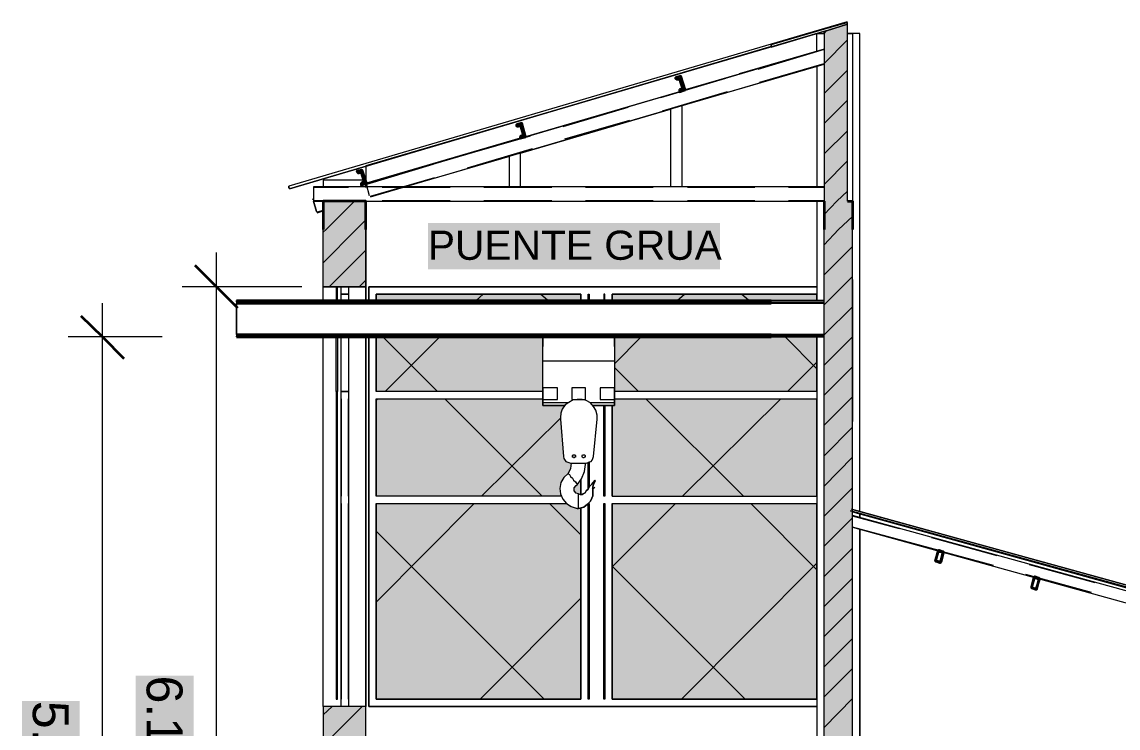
# Model space of a CAD drawing. Extents: x -187 to 52, y -9 to 65.
# Drawn here: x -140.34 to -132.64, y 53.73 to 58.69 of the extents above; entities that cross this region are included whole.
import ezdxf

# ---------------------------------------------------------------- set-up
doc = ezdxf.new("R2010")
doc.units = 0
doc.header["$MEASUREMENT"] = 0
doc.layers.add('PDF4_Geometría', color=7, linetype='Continuous')
doc.layers.add('PDF4_Texto', color=7, linetype='Continuous')
doc.layers.add('PDF4_Rellenos sólidos', color=7, linetype='Continuous', true_color=0xffffff)
doc.styles.add('PDF Arial', font='arial.ttf')

msp = doc.modelspace()

# ---------------------------------------------------------------- hatches: boundary and pattern name
at = {"layer": 'PDF4_Rellenos sólidos', "transparency": 33554559}
h = msp.add_hatch(color=256, dxfattribs=at)
h.paths.add_polyline_path([(-134.5037, 50.3881), (-134.7025, 50.3881), (-134.7025, 50.2866), (-134.5037, 50.2866)])
h.paths.add_polyline_path([(-134.6855, 58.6306), (-134.7025, 58.6264), (-134.7025, 57.4295), (-134.5375, 57.4295), (-134.5375, 58.6729), (-134.5502, 58.6729), (-134.5756, 58.6644), (-134.5925, 58.6602), (-134.6306, 58.6475), (-134.6475, 58.6433)])
h.paths.add_polyline_path([(-134.7025, 50.6884), (-134.5037, 50.6884), (-134.5037, 57.2308), (-134.7025, 57.2308)])
for points in [[(-135.6921, 58.2119), (-135.6794, 58.2119), (-135.6794, 58.2288), (-135.6836, 58.2288), (-135.6836, 58.2415), (-135.6878, 58.2415), (-135.6878, 58.2542), (-135.6921, 58.2542), (-135.6921, 58.2711), (-135.6963, 58.2711), (-135.6963, 58.2838), (-135.7005, 58.2838), (-135.7005, 58.2965), (-135.7047, 58.2965), (-135.7047, 58.3092), (-135.7217, 58.3092), (-135.747, 58.3007), (-135.7428, 58.2965), (-135.7301, 58.2923), (-135.7132, 58.288), (-135.7132, 58.2754), (-135.709, 58.2754), (-135.709, 58.2627), (-135.7047, 58.2627), (-135.7047, 58.25), (-135.7005, 58.25), (-135.7005, 58.2373), (-135.6963, 58.2373), (-135.6963, 58.2204), (-135.709, 58.2204), (-135.7132, 58.2119), (-135.7174, 58.2077), (-135.7047, 58.2035), (-135.7047, 58.2077)], [(-136.817, 57.882), (-136.8001, 57.882), (-136.8001, 57.899), (-136.8043, 57.899), (-136.8043, 57.9159), (-136.8085, 57.9159), (-136.8085, 57.9328), (-136.8128, 57.9328), (-136.8128, 57.9497), (-136.817, 57.9497), (-136.817, 57.9666), (-136.8212, 57.9666), (-136.8212, 57.9793), (-136.8381, 57.9793), (-136.8635, 57.9709), (-136.8635, 57.9624), (-136.8297, 57.9624), (-136.8297, 57.9455), (-136.8255, 57.9455), (-136.8255, 57.9286), (-136.8212, 57.9286), (-136.8212, 57.9117), (-136.817, 57.9117), (-136.8212, 57.8947), (-136.8297, 57.8905), (-136.8339, 57.882), (-136.817, 57.8778)], [(-137.9292, 57.5564), (-137.9166, 57.5564), (-137.9166, 57.5733), (-137.9208, 57.5733), (-137.9208, 57.586), (-137.925, 57.586), (-137.925, 57.5987), (-137.9292, 57.5987), (-137.9292, 57.6114), (-137.9335, 57.6114), (-137.9335, 57.6241), (-137.9377, 57.6241), (-137.9377, 57.6368), (-137.9419, 57.6368), (-137.9419, 57.6495), (-137.9631, 57.6495), (-137.9842, 57.6452), (-137.98, 57.641), (-137.98, 57.6325), (-137.9504, 57.6325), (-137.9504, 57.6198), (-137.9462, 57.6198), (-137.9462, 57.6072), (-137.9419, 57.6072), (-137.9419, 57.5945), (-137.9377, 57.5945), (-137.9377, 57.5818), (-137.9335, 57.5818), (-137.9335, 57.5649), (-137.9462, 57.5649), (-137.9504, 57.5564), (-137.9546, 57.5522), (-137.9419, 57.548), (-137.9419, 57.5522)], [(-138.2211, 57.4295), (-138.2211, 57.2308), (-137.9208, 57.2308), (-137.9208, 57.4295)], [(-134.7025, 57.4295), (-134.7025, 57.2308), (-134.5037, 57.2308), (-134.5037, 57.4295)], [(-137.4852, 57.2773), (-137.4852, 56.9517), (-135.4341, 56.9517), (-135.4341, 57.2773)], [(-138.128, 56.0931), (-138.128, 53.9321), (-138.1196, 53.9321), (-138.1196, 56.0931)], [(-139.5363, 54.097), (-139.5363, 53.4161), (-139.1303, 53.4161), (-139.1303, 54.097)], [(-140.3356, 53.9194), (-140.3356, 53.2385), (-139.9296, 53.2385), (-139.9296, 53.9194)]]:
    msp.add_hatch(color=256, dxfattribs=at).paths.add_polyline_path(points)
h = msp.add_hatch(color=256, dxfattribs=at)
h.paths.add_polyline_path([(-138.2211, 56.829), (-137.9208, 56.829), (-137.9208, 57.2308), (-138.2211, 57.2308)])
h.paths.add_polyline_path([(-137.9208, 53.8813), (-138.2211, 53.8813), (-138.2211, 53.6318), (-137.9208, 53.6318)])
h = msp.add_hatch(color=256, dxfattribs=at)
h.paths.add_polyline_path([(-138.128, 56.7317), (-138.1196, 56.7317), (-138.1196, 56.829), (-138.128, 56.829)])
h.paths.add_polyline_path([(-138.1196, 56.478), (-138.128, 56.478), (-138.128, 56.0931), (-138.1196, 56.0931)])
h = msp.add_hatch(color=256, dxfattribs=at)
h.paths.add_polyline_path([(-138.83, 56.7148), (-135.0746, 56.7148), (-135.0746, 56.7317), (-138.83, 56.7317)])
h.paths.add_polyline_path([(-135.0746, 56.4949), (-138.83, 56.4949), (-138.83, 56.478), (-135.0746, 56.478)])
h = msp.add_hatch(color=256, dxfattribs=at)
h.paths.add_polyline_path([(-136.4702, 55.6491), (-136.4702, 55.6322), (-136.4491, 55.6322), (-136.4491, 55.6491)])
h.paths.add_polyline_path([(-136.6774, 56.0424), (-137.8489, 56.0424), (-137.8489, 55.3573), (-136.5506, 55.3573), (-136.5506, 55.3784), (-136.5548, 55.3784), (-136.5548, 55.3954), (-136.559, 55.3954), (-136.559, 55.4334), (-136.5548, 55.4419), (-136.5463, 55.4672), (-136.5379, 55.4757), (-136.5336, 55.4842), (-136.5294, 55.4884), (-136.5252, 55.4968), (-136.4956, 55.5265), (-136.4914, 55.5349), (-136.4871, 55.5476), (-136.4829, 55.5561), (-136.4787, 55.5941), (-136.4956, 55.5983), (-136.5083, 55.6026), (-136.521, 55.6153), (-136.5252, 55.6153), (-136.5252, 55.6237), (-136.5294, 55.6237), (-136.5294, 55.6491), (-136.5336, 55.6491), (-136.5336, 55.7041), (-136.5379, 55.7041), (-136.5379, 55.7591), (-136.5421, 55.7591), (-136.5421, 55.8098), (-136.5463, 55.8098), (-136.5463, 55.8648), (-136.5506, 55.8648), (-136.5506, 55.9155), (-136.5548, 55.9198), (-136.5506, 55.9494), (-136.5421, 55.9747), (-136.521, 55.9959), (-136.6774, 55.9959)])
h.paths.add_polyline_path([(-137.8489, 56.7317), (-136.411, 56.7317), (-136.411, 56.7783), (-137.8489, 56.7783)])
h.paths.add_polyline_path([(-136.4237, 55.37), (-136.411, 55.3657), (-136.411, 55.4672), (-136.4152, 55.4672), (-136.4237, 55.4588), (-136.4279, 55.4503), (-136.4448, 55.4334), (-136.4533, 55.4292), (-136.4575, 55.4207), (-136.4618, 55.408), (-136.4533, 55.3996), (-136.4533, 55.3911), (-136.4491, 55.3911), (-136.4448, 55.3869), (-136.4448, 55.3784), (-136.4322, 55.3784), (-136.4195, 55.3742)])
h.paths.add_polyline_path([(-136.411, 55.2769), (-136.4491, 55.2812), (-136.4702, 55.2854), (-136.4744, 55.2896), (-136.4998, 55.3023), (-136.504, 55.3065), (-137.8489, 55.3065), (-137.8489, 53.9321), (-136.411, 53.9321)])
h.paths.add_polyline_path([(-136.6774, 56.478), (-137.8489, 56.478), (-137.8489, 56.0931), (-136.6774, 56.0931)])
h = msp.add_hatch(color=256, dxfattribs=at)
h.paths.add_polyline_path([(-134.7532, 55.3065), (-136.1911, 55.3065), (-136.1911, 53.9321), (-134.7532, 53.9321)])
h.paths.add_polyline_path([(-136.1911, 56.7317), (-134.7532, 56.7317), (-134.7532, 56.7783), (-136.1911, 56.7783)])
h.paths.add_polyline_path([(-136.1911, 55.3573), (-134.7532, 55.3573), (-134.7532, 56.0424), (-136.1742, 56.0424), (-136.1742, 55.9959), (-136.1911, 55.9959)])
h.paths.add_polyline_path([(-134.7532, 56.478), (-136.1742, 56.478), (-136.1742, 56.0931), (-134.7532, 56.0931)])
h = msp.add_hatch(color=256, dxfattribs=at)
h.paths.add_polyline_path([(-133.9032, 54.9598), (-133.8989, 54.9724), (-133.9032, 54.9724)])
h.paths.add_polyline_path([(-133.9074, 54.9598), (-133.9074, 54.9471), (-133.9032, 54.9598)])
h.paths.add_polyline_path([(-133.882, 54.8963), (-133.882, 54.9005), (-133.8862, 54.9005)])
h.paths.add_polyline_path([(-133.882, 54.9005), (-133.8778, 54.9132), (-133.8651, 54.964), (-133.8693, 54.964), (-133.8736, 54.9513), (-133.882, 54.9175)])
h.paths.add_polyline_path([(-133.9158, 54.9259), (-133.9116, 54.9217), (-133.9116, 54.9259)])
h.paths.add_polyline_path([(-133.8905, 54.8963), (-133.8905, 54.9005), (-133.9032, 54.9005)])
h.paths.add_polyline_path([(-133.9116, 54.9428), (-133.9116, 54.9344), (-133.9074, 54.9428)])
h.paths.add_polyline_path([(-133.882, 54.9724), (-133.8693, 54.9682), (-133.8693, 54.9724)])
h.paths.add_polyline_path([(-133.882, 54.9724), (-133.882, 54.9767), (-133.8989, 54.9767)])
h = msp.add_hatch(color=256, dxfattribs=at)
h.paths.add_polyline_path([(-133.2011, 54.7525), (-133.2011, 54.7441), (-133.1969, 54.7525)])
h.paths.add_polyline_path([(-133.1927, 54.7652), (-133.1969, 54.7652), (-133.1927, 54.761)])
h.paths.add_polyline_path([(-133.2477, 54.7229), (-133.2434, 54.7187), (-133.2434, 54.7229)])
h.paths.add_polyline_path([(-133.2307, 54.7737), (-133.2265, 54.7864), (-133.2307, 54.7864)])
h.paths.add_polyline_path([(-133.235, 54.7568), (-133.2307, 54.7737), (-133.235, 54.7737)])
h.paths.add_polyline_path([(-133.2392, 54.7398), (-133.235, 54.7568), (-133.2392, 54.7568)])
h.paths.add_polyline_path([(-133.2434, 54.7229), (-133.2392, 54.7398), (-133.2434, 54.7398)])
h.paths.add_polyline_path([(-133.2307, 54.7145), (-133.2265, 54.7102), (-133.2265, 54.7145)])
h.paths.add_polyline_path([(-133.2138, 54.706), (-133.2138, 54.7102), (-133.2181, 54.7102)])
h.paths.add_polyline_path([(-133.2054, 54.7272), (-133.2011, 54.7398), (-133.2054, 54.7398)])
h.paths.add_polyline_path([(-133.2096, 54.7145), (-133.2054, 54.7272), (-133.2096, 54.7272)])
h.paths.add_polyline_path([(-133.2138, 54.7145), (-133.2096, 54.7102), (-133.2096, 54.7145)])
h.paths.add_polyline_path([(-133.2096, 54.7864), (-133.1969, 54.7821), (-133.1969, 54.7864)])
h.paths.add_polyline_path([(-133.2096, 54.7864), (-133.2096, 54.7906), (-133.2223, 54.7906)])

# ---------------------------------------------------------------- linework, layer by layer
at = {"layer": 'PDF4_Geometría', "lineweight": 9}
for points in [[(-134.5418, 58.6856), (-134.5418, 58.6813), (-134.5418, 58.6771), (-134.5375, 58.6729), (-134.5418, 58.6771), (-134.5418, 58.6813), (-134.5418, 58.6856), (-134.5418, 58.6813), (-134.5418, 58.6771), (-134.5375, 58.6729), (-134.5418, 58.6771), (-134.5418, 58.6813), (-134.5418, 58.6856), (-134.5418, 58.6813), (-134.5418, 58.6771), (-134.5375, 58.6729), (-134.5418, 58.6771), (-134.5418, 58.6813), (-134.5418, 58.6856), (-134.5418, 58.6813), (-134.5418, 58.6771), (-134.5375, 58.6729), (-134.5418, 58.6771), (-134.5418, 58.6813), (-134.5418, 58.6856), (-134.5418, 58.6813), (-134.5418, 58.6771), (-134.5375, 58.6729), (-134.5418, 58.6771), (-134.5418, 58.6813), (-134.5418, 58.6856), (-134.5418, 58.6813), (-134.5418, 58.6771), (-134.5375, 58.6729), (-134.5418, 58.6771), (-134.5418, 58.6813), (-134.5418, 58.6856), (-134.5418, 58.6813), (-134.5418, 58.6771), (-134.5375, 58.6729), (-134.5418, 58.6771), (-134.5418, 58.6813), (-134.5418, 58.6856), (-134.5418, 58.6813), (-134.5418, 58.6771), (-134.5375, 58.6729), (-134.5418, 58.6771), (-134.5418, 58.6813), (-134.5418, 58.6856), (-134.5418, 58.6813), (-134.5418, 58.6771), (-134.5375, 58.6729), (-134.5418, 58.6771), (-134.5418, 58.6813), (-134.5418, 58.6856), (-134.5418, 58.6813), (-134.5418, 58.6771), (-134.5375, 58.6729), (-134.5418, 58.6771), (-134.5418, 58.6813), (-134.5418, 58.6856), (-134.5418, 58.6813), (-134.5418, 58.6771), (-134.5375, 58.6729), (-134.5418, 58.6771), (-134.5418, 58.6813), (-134.5418, 58.6856), (-134.5418, 58.6813), (-134.5418, 58.6856), (-134.5418, 58.6813), (-134.5418, 58.6771), (-134.5418, 58.6813), (-134.5418, 58.6856), (-134.5418, 58.6813), (-134.5418, 58.6856), (-134.5418, 58.6813), (-134.5418, 58.6771), (-134.5375, 58.6729), (-134.5418, 58.6771), (-134.5418, 58.6813), (-134.5418, 58.6856), (-134.5418, 58.6813), (-134.5418, 58.6771), (-134.5375, 58.6729), (-134.5418, 58.6771), (-134.5418, 58.6813), (-134.5418, 58.6856), (-134.5418, 58.6813), (-134.5418, 58.6771), (-134.5375, 58.6729), (-134.5418, 58.6771), (-134.5418, 58.6813), (-134.5418, 58.6856), (-134.5418, 58.6898), (-135.0746, 58.5333), (-138.4621, 57.5353), (-138.4621, 57.531), (-138.4621, 57.5268), (-138.4579, 57.5226), (-138.4621, 57.5226), (-138.4621, 57.5268), (-138.4621, 57.531), (-138.4621, 57.5353), (-138.4621, 57.531)], [(-134.7532, 58.4826), (-134.7532, 58.6095), (-134.7025, 58.6095), (-134.6855, 58.6264), (-134.5375, 58.6729), (-134.6855, 58.6264), (-134.5375, 58.6729), (-134.6855, 58.6264), (-134.5375, 58.6729), (-134.6855, 58.6264), (-134.5375, 58.6729), (-134.6855, 58.6264), (-134.5375, 58.6729), (-134.6855, 58.6264), (-134.5375, 58.6729), (-134.6855, 58.6264), (-134.5375, 58.6729), (-134.6855, 58.6264), (-134.5375, 58.6729), (-134.6855, 58.6264)], [(-134.6602, 58.6517), (-134.6644, 58.6517)], [(-134.6602, 58.6517), (-134.6644, 58.6517)], [(-134.6602, 58.6517), (-134.6644, 58.6517)], [(-134.6602, 58.6517), (-134.6644, 58.6517)], [(-134.6602, 58.6517), (-134.6644, 58.6517)], [(-134.6602, 58.6517), (-134.6644, 58.6517)], [(-134.6602, 58.6517), (-134.6644, 58.6517)], [(-134.6602, 58.6517), (-134.6644, 58.6517)], [(-134.6602, 58.6517), (-134.6644, 58.6517)], [(-134.6602, 58.6517), (-134.6644, 58.6517)], [(-134.6602, 58.6517), (-134.6644, 58.6517)], [(-134.6602, 58.6517), (-134.6644, 58.6517)], [(-134.6602, 58.6517), (-134.6644, 58.6517)], [(-134.5418, 58.6771), (-134.5418, 58.6813), (-134.5418, 58.6856), (-134.5418, 58.6813), (-134.5418, 58.6771), (-134.5375, 58.6729)], [(-135.0746, 58.5333), (-135.0746, 58.5291), (-135.0746, 58.5249), (-135.0746, 58.5291), (-135.0746, 58.5249), (-135.0746, 58.5291), (-135.0746, 58.5249), (-135.0746, 58.5206), (-135.0746, 58.5164), (-135.0746, 58.5122), (-134.6898, 58.6264), (-135.0746, 58.5122), (-134.6898, 58.6264), (-135.0746, 58.5122), (-134.6898, 58.6264), (-135.0746, 58.5122), (-134.6898, 58.6264), (-135.0746, 58.5122), (-134.6898, 58.6264), (-135.0746, 58.5122), (-134.6898, 58.6264), (-135.0746, 58.5122), (-134.6898, 58.6264), (-138.4579, 57.5183)], [(-134.7025, 58.6095), (-134.7025, 58.6221), (-137.9208, 57.6791), (-137.9208, 57.5649)], [(-134.4529, 55.2516), (-134.4529, 58.6095), (-134.5375, 58.6095), (-134.5037, 58.6095), (-134.5037, 57.4295)], [(-137.9208, 57.5268), (-137.9208, 57.5522), (-134.7025, 58.4995), (-135.2988, 58.3261)], [(-135.155, 58.2669), (-134.7025, 58.398), (-134.5375, 58.5629)], [(-135.0746, 58.5249), (-135.0746, 58.5291), (-135.0746, 58.5249)], [(-135.0746, 58.5291), (-135.0746, 58.5249)], [(-135.0746, 58.5249), (-135.0746, 58.5291), (-135.0746, 58.5249)], [(-135.0746, 58.5249), (-135.0746, 58.5291), (-135.0746, 58.5249)], [(-135.0746, 58.5249), (-135.0746, 58.5291), (-135.0746, 58.5249)], [(-135.0746, 58.5249), (-135.0746, 58.5291), (-135.0746, 58.5249)], [(-135.0746, 58.5249), (-135.0746, 58.5291), (-135.0746, 58.5249)], [(-135.0746, 58.5249), (-135.0746, 58.5291), (-135.0746, 58.5249)], [(-135.0746, 58.5249), (-135.0746, 58.5291), (-135.0746, 58.5249)], [(-135.0746, 58.5249), (-135.0746, 58.5291), (-135.0746, 58.5249)], [(-135.0746, 58.5249), (-135.0746, 58.5291), (-135.0746, 58.5249)], [(-135.0746, 58.5249), (-135.0746, 58.5291), (-135.0746, 58.5249)], [(-135.0746, 58.5249), (-135.0746, 58.5291), (-135.0746, 58.5249)], [(-135.0746, 58.5249), (-135.0746, 58.5291), (-135.0746, 58.5249)], [(-135.0746, 58.5249), (-135.0746, 58.5291), (-135.0746, 58.5249)], [(-135.0746, 58.5249), (-135.0746, 58.5291), (-135.0746, 58.5249)], [(-135.0746, 58.5249), (-135.0746, 58.5291), (-135.0746, 58.5249)], [(-135.0746, 58.5249), (-135.0746, 58.5291), (-135.0746, 58.5249)], [(-135.0746, 58.5249), (-135.0746, 58.5291), (-135.0746, 58.5249)], [(-135.0746, 58.5249), (-135.0746, 58.5291), (-135.0746, 58.5249)], [(-135.0746, 58.5249), (-135.0746, 58.5291), (-135.0746, 58.5249)], [(-135.0746, 58.5249), (-135.0746, 58.5291), (-135.0746, 58.5249)], [(-135.0746, 58.5206), (-135.0746, 58.5164), (-135.0746, 58.5206)], [(-135.0746, 58.5206), (-135.0746, 58.5164), (-135.0746, 58.5206)], [(-135.0746, 58.5206), (-135.0746, 58.5164), (-135.0746, 58.5206)], [(-135.0746, 58.5206), (-135.0746, 58.5164), (-135.0746, 58.5206)], [(-135.0746, 58.5206), (-135.0746, 58.5164), (-135.0746, 58.5206)], [(-135.0746, 58.5206), (-135.0746, 58.5164), (-135.0746, 58.5206)], [(-135.0746, 58.5206), (-135.0746, 58.5164)], [(-135.0746, 58.5164), (-135.0746, 58.5206), (-135.0746, 58.5164)], [(-135.0746, 58.5164), (-135.0746, 58.5206)], [(-135.0746, 58.5206), (-135.0746, 58.5164)], [(-135.0746, 58.5164), (-135.0746, 58.5206)], [(-135.0746, 58.5206), (-135.0746, 58.5164)], [(-135.0746, 58.5164), (-135.0746, 58.5206)], [(-135.0746, 58.5206), (-135.0746, 58.5164)], [(-135.0746, 58.5164), (-135.0746, 58.5206)], [(-135.0746, 58.5206), (-135.0746, 58.5164)], [(-135.0746, 58.5164), (-135.0746, 58.5206)], [(-135.0746, 58.5206), (-135.0746, 58.5164), (-135.0746, 58.5206)], [(-135.0746, 58.5206), (-135.0746, 58.5164), (-135.0746, 58.5206)], [(-135.0746, 58.5206), (-135.0746, 58.5164)], [(-135.0746, 58.5164), (-135.0746, 58.5206)], [(-135.0746, 58.5206), (-135.0746, 58.5164)], [(-135.0746, 58.5164), (-135.0746, 58.5206)], [(-135.0746, 58.5206), (-135.0746, 58.5164)], [(-135.0746, 58.5164), (-135.0746, 58.5206)], [(-135.0746, 58.5206), (-135.0746, 58.5164)], [(-135.0746, 58.5164), (-135.0746, 58.5206)], [(-135.0746, 58.5206), (-135.0746, 58.5164)], [(-135.0746, 58.5164), (-135.0746, 58.5206)], [(-135.0746, 58.5206), (-135.0746, 58.5164)], [(-135.0746, 58.5164), (-135.0746, 58.5206), (-135.0746, 58.5164)], [(-135.0746, 58.5164), (-135.0746, 58.5206)], [(-135.0746, 58.5206), (-135.0746, 58.5164)], [(-135.0746, 58.5206), (-135.0746, 58.5164), (-135.0746, 58.5206)], [(-135.0746, 58.5206), (-135.0746, 58.5164), (-135.0746, 58.5206)], [(-135.0746, 58.5206), (-135.0746, 58.5164), (-135.0746, 58.5206)], [(-134.7025, 58.4953), (-135.1677, 58.3557)], [(-135.7005, 57.531), (-135.7005, 58.102), (-134.7025, 58.3938), (-137.8912, 57.4591)], [(-134.7532, 58.3811), (-134.7532, 57.5268)], [(-134.7025, 58.1865), (-134.5375, 58.3515)], [(-135.396, 58.2923), (-135.8528, 58.1569)], [(-135.709, 58.2669), (-135.7005, 58.2796)], [(-135.2988, 58.3219), (-135.6794, 58.2119)], [(-135.7174, 58.1992), (-136.8001, 57.882)], [(-135.3833, 58.1992), (-135.8401, 58.0639)], [(-134.7025, 57.9751), (-134.5375, 58.14)], [(-136.8339, 57.531), (-136.8339, 57.7679), (-135.7809, 58.0766), (-135.7809, 57.531)], [(-136.0811, 58.0893), (-136.5379, 57.9539)], [(-136.0684, 57.9962), (-136.5252, 57.8651)], [(-136.7662, 57.8863), (-137.223, 57.7552)], [(-134.7025, 57.7636), (-134.5375, 57.9243)], [(-136.8381, 57.8736), (-137.9166, 57.5564)], [(-137.6501, 57.531), (-136.91, 57.7467)], [(-136.7536, 57.7975), (-137.2103, 57.6621)], [(-136.9143, 57.7467), (-136.9143, 57.531)], [(-137.4514, 57.6875), (-137.9166, 57.548), (-137.9208, 57.5522)], [(-134.7025, 57.548), (-134.5375, 57.7129)], [(-137.9377, 57.5776), (-138.2211, 57.5776), (-138.2211, 57.5268)], [(-137.9758, 57.6325), (-137.9588, 57.6452)], [(-137.9377, 57.548), (-137.9208, 57.5649), (-137.9208, 57.5776), (-137.925, 57.5776)], [(-137.4387, 57.5945), (-137.8912, 57.4634)], [(-134.7025, 57.531), (-138.2887, 57.531), (-138.2887, 57.5268), (-138.2887, 57.5226), (-138.2887, 57.438)], [(-138.0434, 57.5268), (-138.2887, 57.5268)], [(-138.2887, 57.5226), (-138.2887, 57.438), (-138.2887, 57.4338), (-138.2887, 57.4295), (-134.7025, 57.4295)], [(-137.8954, 57.4676), (-137.9166, 57.548), (-137.9123, 57.5268)], [(-137.3287, 57.5268), (-137.8066, 57.5268)], [(-136.614, 57.5268), (-137.0919, 57.5268)], [(-136.8381, 57.531), (-136.9058, 57.531)], [(-135.9035, 57.5268), (-136.3772, 57.5268)], [(-135.1888, 57.5268), (-135.6625, 57.5268)], [(-134.7025, 57.5268), (-134.952, 57.5268)], [(-134.7025, 57.3365), (-134.6136, 57.4295), (-134.5375, 57.5014)], [(-138.2887, 57.4422), (-138.2929, 57.4422), (-138.2929, 57.4465)], [(-138.0434, 57.4338), (-138.2887, 57.4338)], [(-138.2676, 57.3576), (-138.2887, 57.4295), (-138.2676, 57.3576), (-138.2633, 57.3534), (-138.2633, 57.3492), (-138.2211, 57.3619)], [(-138.2211, 57.2139), (-138.1999, 57.2308), (-138.0011, 57.4295)], [(-138.2211, 57.4253), (-138.2126, 57.4295)], [(-138.0434, 56.829), (-137.9208, 56.829), (-137.9208, 56.7317), (-137.9208, 57.4295)], [(-137.3287, 57.4338), (-137.8066, 57.4338)], [(-136.614, 57.4338), (-137.0919, 57.4338)], [(-135.9035, 57.4338), (-136.3772, 57.4338)], [(-134.7532, 57.4295), (-134.7532, 56.7317), (-134.7532, 56.7783), (-136.1911, 56.7783), (-136.1911, 56.7317), (-136.1911, 56.7783), (-134.7532, 56.7783), (-134.7532, 56.7317)], [(-135.1888, 57.4338), (-135.6625, 57.4338)], [(-134.7025, 57.4338), (-134.952, 57.4338)], [(-138.2211, 57.3661), (-138.2633, 57.3534)], [(-138.2211, 56.9982), (-137.9885, 57.2308), (-137.9208, 57.2984)], [(-134.7025, 57.125), (-134.601, 57.2308), (-134.5037, 57.3238)], [(-134.7025, 56.9136), (-134.5037, 57.1124)], [(-138.9696, 50.4473), (-138.9696, 57.0701)], [(-138.1788, 56.829), (-137.9208, 57.087)], [(-134.7025, 56.7021), (-134.5037, 56.9009)], [(-138.3691, 56.829), (-138.9696, 56.829), (-139.2107, 56.829)], [(-138.2211, 56.7317), (-138.2211, 56.829), (-138.128, 56.829), (-138.1196, 56.829)], [(-138.128, 56.829), (-138.128, 56.7317)], [(-138.1196, 56.7317), (-138.1196, 56.829), (-138.0942, 56.829)], [(-137.9673, 56.829), (-137.9208, 56.8755)], [(-135.0746, 56.7148), (-135.0746, 56.7191), (-134.7025, 56.7191), (-135.0746, 56.7191), (-135.0746, 56.7233), (-135.0746, 56.7275), (-135.0746, 56.7317), (-134.7025, 56.7317), (-134.7025, 56.8798)], [(-134.5037, 56.8798), (-134.5037, 55.8817)], [(-138.83, 56.7233), (-138.83, 56.7275), (-138.83, 56.7317), (-134.7025, 56.7317), (-138.83, 56.7317), (-138.83, 56.478), (-134.7025, 56.478), (-138.83, 56.478), (-138.83, 56.4822)], [(-138.7708, 56.7148), (-138.7539, 56.7317)], [(-138.3902, 56.7148), (-138.3733, 56.7317)], [(-138.2718, 56.7148), (-138.2507, 56.7317)], [(-138.0942, 56.7317), (-138.0942, 56.7783), (-138.0434, 56.7783), (-138.0434, 56.7317)], [(-137.8912, 56.7148), (-137.87, 56.7317)], [(-137.7685, 56.7148), (-137.7516, 56.7317)], [(-137.3879, 56.7148), (-137.371, 56.7317)], [(-137.2653, 56.7148), (-137.2484, 56.7317)], [(-136.8847, 56.7148), (-136.8677, 56.7317)], [(-136.762, 56.7148), (-136.7451, 56.7317)], [(-136.3814, 56.7148), (-136.3645, 56.7317)], [(-136.3603, 56.7317), (-136.3603, 56.7783), (-136.3518, 56.7783), (-136.3518, 56.7317)], [(-136.2588, 56.7148), (-136.2418, 56.7317), (-136.2418, 56.7783), (-136.2503, 56.7783), (-136.2503, 56.7317)], [(-135.8781, 56.7148), (-135.8612, 56.7317)], [(-135.7597, 56.7148), (-135.7386, 56.7317)], [(-135.3791, 56.7148), (-135.358, 56.7317)], [(-135.2565, 56.7148), (-135.2395, 56.7317)], [(-139.7689, 50.4473), (-139.7689, 56.7148)], [(-134.7025, 56.4949), (-138.83, 56.4949), (-138.83, 56.7106), (-138.83, 56.7148)], [(-134.7025, 56.7106), (-138.83, 56.7106)], [(-134.7025, 56.4907), (-134.5037, 56.6894)], [(-139.3502, 56.478), (-139.7689, 56.478), (-140.01, 56.478)], [(-138.627, 56.478), (-138.6101, 56.4949)], [(-138.5044, 56.478), (-138.4875, 56.4949)], [(-138.2211, 53.8813), (-138.2211, 56.478)], [(-138.1196, 56.478), (-138.1196, 56.0931), (-138.128, 56.0931), (-138.128, 56.478)], [(-138.1238, 56.478), (-138.1069, 56.4949)], [(-138.0434, 56.478), (-138.0434, 56.0931), (-138.0942, 56.0931), (-138.0942, 56.478)], [(-138.0054, 56.478), (-137.9885, 56.4949)], [(-137.8489, 51.5723), (-137.8489, 51.5765), (-137.8489, 51.5723), (-137.8447, 51.5723), (-137.8362, 51.5723), (-137.832, 51.5723), (-137.8277, 51.5723), (-137.8277, 51.5765), (-137.8277, 51.4623), (-137.9208, 51.4623), (-137.9208, 56.478), (-137.9208, 53.8813)], [(-137.6248, 56.478), (-137.6078, 56.4949)], [(-137.5021, 56.478), (-137.4852, 56.4949)], [(-137.1215, 56.478), (-137.1046, 56.4949)], [(-136.9988, 56.478), (-136.9819, 56.4949)], [(-136.6774, 56.0086), (-136.6774, 56.0043), (-136.6774, 55.9959), (-136.6774, 56.0001), (-136.6774, 56.0043), (-136.6774, 56.0086), (-136.6774, 56.0128), (-136.6774, 56.0213), (-136.6774, 56.0297), (-136.6774, 56.4484), (-136.6774, 56.4568), (-136.6774, 56.4653), (-136.6774, 56.4738), (-136.6774, 56.478)], [(-136.6774, 56.4695), (-136.6774, 56.4653), (-136.6774, 56.4568), (-136.6774, 56.4484), (-136.6774, 56.4357), (-136.6774, 56.423), (-136.6774, 56.4103)], [(-136.6182, 56.478), (-136.6013, 56.4949)], [(-136.4956, 56.478), (-136.4787, 56.4949)], [(-136.1742, 56.478), (-136.1742, 56.4738), (-136.1742, 56.4653), (-136.1742, 56.4568), (-136.1742, 56.4484), (-136.1742, 56.0297), (-136.1742, 56.0213), (-136.1742, 56.0128), (-136.1742, 56.0086), (-136.1742, 56.0043), (-136.1742, 56.0001), (-136.1742, 55.9959), (-136.1742, 56.0043), (-136.1742, 56.0086)], [(-136.1742, 56.4103), (-136.1742, 56.423), (-136.1742, 56.4357), (-136.1742, 56.4484), (-136.1742, 56.4568), (-136.1742, 56.4653), (-136.1742, 56.4695)], [(-136.115, 56.478), (-136.0981, 56.4949)], [(-135.9923, 56.478), (-135.9754, 56.4949)], [(-135.6117, 56.478), (-135.5948, 56.4949)], [(-135.4933, 56.478), (-135.4764, 56.4949)], [(-134.7532, 56.478), (-134.7532, 56.0931), (-134.7532, 56.478), (-134.7532, 50.8364), (-134.7025, 50.8364), (-135.2395, 50.8364)], [(-135.1127, 56.478), (-135.0958, 56.4949)], [(-134.7025, 55.8817), (-134.7025, 56.478), (-135.0746, 56.478), (-135.0746, 56.4822), (-135.0746, 56.4865), (-134.7025, 56.4865), (-135.0746, 56.4865), (-135.0746, 56.4949)], [(-134.7025, 56.2792), (-134.5037, 56.478)], [(-136.504, 56.0128), (-136.6774, 56.0128), (-136.6774, 56.3088), (-136.1742, 56.3088), (-136.1742, 56.0128), (-136.3476, 56.0128)], [(-134.7025, 56.0678), (-134.5037, 56.2665)], [(-136.6774, 56.0931), (-137.8489, 56.0931)], [(-137.8489, 56.0424), (-136.6774, 56.0424)], [(-136.6774, 56.072), (-136.6774, 56.0551), (-136.6774, 56.0382), (-136.6774, 56.0297), (-136.6774, 56.017), (-136.6774, 56.0128)], [(-136.1911, 55.3573), (-136.1911, 55.9959), (-136.1911, 55.3573), (-134.7532, 55.3573), (-134.7532, 56.0424), (-134.7532, 55.3573)], [(-134.7532, 56.0931), (-136.1742, 56.0931)], [(-136.1742, 56.0128), (-136.1742, 56.017), (-136.1742, 56.0297), (-136.1742, 56.0382), (-136.1742, 56.0551), (-136.1742, 56.072)], [(-136.1742, 56.0424), (-134.7532, 56.0424)], [(-134.7025, 55.8563), (-134.5037, 56.0551)], [(-136.2418, 55.9959), (-136.2418, 55.3573), (-136.2503, 55.3573), (-136.2503, 55.9959)], [(-134.7025, 55.6406), (-134.5037, 55.8436)], [(-136.4787, 55.5899), (-136.4829, 55.5518), (-136.4998, 55.518), (-136.5294, 55.4884), (-136.5506, 55.4546), (-136.559, 55.4123), (-136.5548, 55.3742), (-136.5379, 55.3361), (-136.5125, 55.3065), (-136.4787, 55.2854), (-136.4364, 55.2727), (-136.4279, 55.2727), (-136.4279, 55.2769), (-136.4279, 55.2812), (-136.4279, 55.2896), (-136.4279, 55.2981), (-136.4279, 55.3108), (-136.4279, 55.3235), (-136.4279, 55.3361)], [(-136.4279, 55.3108), (-136.4279, 55.3235), (-136.4279, 55.3361), (-136.4279, 55.3488), (-136.4279, 55.3573), (-136.4279, 55.3657), (-136.4279, 55.37), (-136.4279, 55.3742), (-136.4448, 55.3784), (-136.4575, 55.3954), (-136.4575, 55.4165), (-136.4448, 55.4334), (-136.4364, 55.4376), (-136.4068, 55.4799), (-136.3856, 55.5307), (-136.3772, 55.5814), (-136.3772, 55.5899)], [(-136.3603, 55.408), (-136.3603, 55.5941)], [(-136.3518, 55.5941), (-136.3518, 55.4207)], [(-134.7025, 55.4292), (-134.5037, 55.6322)], [(-136.4998, 55.518), (-136.4956, 55.5138), (-136.4914, 55.5095), (-136.4829, 55.4968), (-136.4702, 55.4842), (-136.4618, 55.4715), (-136.4491, 55.4588), (-136.4406, 55.4461), (-136.4364, 55.4419), (-136.4364, 55.4376)], [(-136.3307, 55.408), (-136.3137, 55.4207)], [(-136.5463, 55.3573), (-137.8489, 55.3573)], [(-136.4279, 55.3615), (-136.4279, 55.3657), (-136.4279, 55.37)], [(-136.4279, 55.3446), (-136.4279, 55.3488), (-136.4279, 55.3573)], [(-134.7025, 55.2177), (-134.5037, 55.4165)], [(-137.8489, 55.3065), (-136.5125, 55.3065)], [(-136.356, 55.3065), (-136.3518, 55.3065), (-136.3518, 53.9321), (-136.3603, 53.9321), (-136.3603, 55.3023)], [(-136.1911, 55.3065), (-134.7532, 55.3065)], [(-134.5121, 55.2685), (-130.4903, 54.1562), (-134.5037, 55.2642), (-130.4903, 54.1562)], [(-134.7025, 55.0063), (-134.5037, 55.205)], [(-130.8667, 54.2197), (-134.5037, 55.222)], [(-134.1738, 55.1289), (-134.5037, 55.2177)], [(-130.8667, 54.2408), (-134.4529, 55.2346), (-134.4529, 55.2093), (-134.4529, 55.2346)], [(-133.8947, 54.9767), (-134.5037, 55.1416), (-132.5499, 54.6003)], [(-134.4529, 50.6884), (-134.4529, 55.1247), (-134.4529, 53.8813), (-134.4529, 53.6826), (-134.4529, 50.6884), (-130.8667, 50.6884)], [(-133.4887, 54.9386), (-133.9455, 55.0655)], [(-134.7025, 54.7948), (-134.5037, 54.9936)], [(-133.5141, 54.8709), (-133.8693, 54.9682)], [(-132.8247, 54.6806), (-133.2857, 54.8075)], [(-132.7994, 54.7483), (-133.2603, 54.8752)], [(-134.7025, 54.5834), (-134.5037, 54.7821)], [(-133.2011, 54.7483), (-133.1969, 54.7525)], [(-133.2392, 54.7102), (-133.235, 54.7145)], [(-134.7025, 54.3719), (-134.5037, 54.5707)], [(-134.7025, 54.1605), (-134.5037, 54.3592)], [(-134.7025, 53.949), (-134.5037, 54.1478)], [(-138.2211, 53.8221), (-138.1576, 53.8813)], [(-138.1957, 53.6318), (-137.9462, 53.8813)], [(-134.7025, 53.7333), (-134.5037, 53.9363)]]:
    msp.add_lwpolyline(points, dxfattribs=at)
at = {"layer": 'PDF4_Geometría', "lineweight": 18}
msp.add_lwpolyline([(-135.0746, 58.5333), (-134.5418, 58.6856), (-135.0746, 58.5291)], dxfattribs=at)
at = {"layer": 'PDF4_Geometría', "lineweight": 20}
for points in [[(-134.5375, 57.4295), (-134.5375, 58.6729), (-134.7025, 58.6221), (-134.7025, 57.4295)], [(-137.9208, 57.2308), (-137.9208, 56.829), (-138.2211, 56.829), (-138.2211, 57.2308)], [(-134.7025, 50.6884), (-134.7025, 57.2308)], [(-130.8667, 53.6826), (-130.8667, 50.6884), (-134.5037, 50.6884), (-134.5037, 57.2308)]]:
    msp.add_lwpolyline(points, dxfattribs=at)
at = {"layer": 'PDF4_Geometría', "lineweight": 9}
for points in [[(-134.6644, 58.6517), (-134.6602, 58.6517)], [(-134.6644, 58.6517), (-134.6602, 58.6517)], [(-134.5418, 58.6771), (-134.5418, 58.6813), (-134.5418, 58.6856), (-134.5418, 58.6813)], [(-134.5418, 58.6856), (-134.5418, 58.6813), (-134.5418, 58.6771), (-134.5375, 58.6729), (-134.5418, 58.6771), (-134.5418, 58.6813), (-134.5418, 58.6856), (-134.5418, 58.6813), (-134.5418, 58.6771), (-134.5375, 58.6729), (-134.5418, 58.6771), (-134.5418, 58.6813)], [(-134.5418, 58.6771), (-134.5418, 58.6813), (-134.5418, 58.6856), (-134.5418, 58.6813)], [(-134.5418, 58.6771), (-134.5418, 58.6813), (-134.5418, 58.6856), (-134.5418, 58.6813)], [(-134.5418, 58.6771), (-134.5418, 58.6813), (-134.5418, 58.6856), (-134.5418, 58.6813)], [(-134.5418, 58.6771), (-134.5418, 58.6813), (-134.5418, 58.6856), (-134.5418, 58.6813)], [(-134.5418, 58.6771), (-134.5418, 58.6813), (-134.5418, 58.6856), (-134.5418, 58.6813)], [(-134.5418, 58.6771), (-134.5418, 58.6813), (-134.5418, 58.6856), (-134.5418, 58.6813)], [(-134.5418, 58.6771), (-134.5418, 58.6813), (-134.5418, 58.6856), (-134.5418, 58.6813)], [(-134.5418, 58.6771), (-134.5418, 58.6813), (-134.5418, 58.6856), (-134.5418, 58.6813)], [(-134.5418, 58.6771), (-134.5418, 58.6813), (-134.5418, 58.6856), (-134.5418, 58.6813)], [(-134.5418, 58.6771), (-134.5418, 58.6813), (-134.5418, 58.6856), (-134.5418, 58.6813)], [(-134.5418, 58.6771), (-134.5418, 58.6813), (-134.5418, 58.6856), (-134.5418, 58.6813)], [(-134.5418, 58.6771), (-134.5418, 58.6813), (-134.5418, 58.6856), (-134.5418, 58.6813)], [(-134.5418, 58.6771), (-134.5418, 58.6813), (-134.5418, 58.6856), (-134.5418, 58.6813)], [(-134.6898, 58.6264), (-135.0746, 58.5122)], [(-135.0746, 58.5249), (-135.0746, 58.5291), (-135.0746, 58.5249), (-135.0746, 58.5291)], [(-135.0746, 58.5249), (-135.0746, 58.5291), (-135.0746, 58.5249), (-135.0746, 58.5291)], [(-135.0746, 58.5249), (-135.0746, 58.5291), (-135.0746, 58.5249), (-135.0746, 58.5291)], [(-135.0746, 58.5249), (-135.0746, 58.5291), (-135.0746, 58.5249), (-135.0746, 58.5291)], [(-135.0746, 58.5206), (-135.0746, 58.5164)], [(-135.0746, 58.5164), (-135.0746, 58.5206)], [(-135.0746, 58.5206), (-135.0746, 58.5164), (-135.0746, 58.5206), (-135.0746, 58.5164)], [(-135.0746, 58.5206), (-135.0746, 58.5164), (-135.0746, 58.5206), (-135.0746, 58.5164)], [(-134.7532, 56.829), (-137.8996, 56.829), (-137.8996, 56.7317), (-137.8996, 56.829)], [(-136.411, 56.7783), (-136.411, 56.7317), (-136.411, 56.7783), (-137.8489, 56.7783), (-137.8489, 56.7317), (-137.8489, 56.7783)], [(-137.8996, 56.478), (-137.8996, 53.8813), (-134.7532, 53.8813), (-137.8996, 53.8813)], [(-137.8489, 56.0931), (-137.8489, 56.478)], [(-138.128, 53.9321), (-138.1196, 53.9321), (-138.1196, 56.0931), (-138.128, 56.0931)], [(-138.0942, 56.0424), (-138.0942, 55.3573)], [(-138.0434, 55.3573), (-138.0434, 56.0424)], [(-137.8489, 55.3573), (-137.8489, 56.0424)], [(-136.521, 55.9959), (-136.6774, 55.9959)], [(-136.1742, 55.9959), (-136.3307, 55.9959)], [(-136.3137, 55.4672), (-136.3349, 55.4419), (-136.3518, 55.425), (-136.3603, 55.408), (-136.3729, 55.3954), (-136.3814, 55.3827), (-136.3941, 55.3742), (-136.4025, 55.37), (-136.4152, 55.37), (-136.4279, 55.3742), (-136.4152, 55.37), (-136.4025, 55.37), (-136.3941, 55.3742), (-136.3814, 55.3827), (-136.3729, 55.3954), (-136.3603, 55.408), (-136.3518, 55.425), (-136.3349, 55.4419)], [(-136.4279, 55.2727), (-136.3899, 55.2812), (-136.3645, 55.3023), (-136.3433, 55.3235), (-136.3349, 55.3446), (-136.3264, 55.3615), (-136.3264, 55.3784), (-136.3264, 55.3954), (-136.3264, 55.408), (-136.3264, 55.4207), (-136.3222, 55.4419), (-136.3095, 55.463), (-136.3222, 55.4419), (-136.3264, 55.4207), (-136.3264, 55.408), (-136.3264, 55.3954), (-136.3264, 55.3784), (-136.3264, 55.3615), (-136.3349, 55.3446), (-136.3433, 55.3235), (-136.3645, 55.3023), (-136.3899, 55.2812)], [(-136.411, 55.3657), (-136.411, 55.4715)], [(-136.3137, 55.4672), (-136.3095, 55.4672), (-136.3095, 55.463), (-136.3095, 55.4672)], [(-138.0942, 55.3065), (-138.0942, 53.9321)], [(-138.0434, 53.9321), (-138.0434, 55.3065)], [(-136.411, 53.9321), (-137.8489, 53.9321), (-137.8489, 55.3065), (-137.8489, 53.9321), (-136.411, 53.9321), (-136.411, 55.2769)], [(-136.2418, 55.3065), (-136.2418, 53.9321), (-136.2503, 53.9321), (-136.2503, 55.3065)], [(-136.1911, 55.3065), (-136.1911, 53.9321), (-134.7532, 53.9321), (-134.7532, 55.3065), (-134.7532, 53.9321), (-136.1911, 53.9321)], [(-130.4945, 54.1351), (-134.5037, 55.2473)]]:
    msp.add_lwpolyline(points, close=True, dxfattribs=at)
at = {"layer": 'PDF4_Geometría', "lineweight": 18}
for points in [[(-135.0746, 58.5164), (-138.4579, 57.5183)], [(-130.4903, 54.1435), (-134.5164, 55.2558)]]:
    msp.add_lwpolyline(points, close=True, dxfattribs=at)
at = {"layer": 'PDF4_Geometría', "lineweight": 35}
for points in [[(-135.6794, 58.2119), (-135.709, 58.3092), (-135.747, 58.2965), (-135.747, 58.2923), (-135.7428, 58.2923), (-135.7386, 58.288), (-135.7344, 58.288), (-135.7301, 58.288), (-135.7174, 58.288), (-135.6963, 58.2204), (-135.709, 58.2161), (-135.7132, 58.2161), (-135.7174, 58.2119), (-135.7174, 58.2077), (-135.7174, 58.2035), (-135.7174, 58.1992)], [(-136.8001, 57.882), (-136.8255, 57.9793), (-136.8635, 57.9666), (-136.8635, 57.9624), (-136.8593, 57.9582), (-136.8551, 57.9582), (-136.8508, 57.9582), (-136.8339, 57.9624), (-136.817, 57.8947), (-136.8297, 57.8863), (-136.8339, 57.8863), (-136.8339, 57.882), (-136.8381, 57.8778), (-136.8381, 57.8736)], [(-137.9166, 57.5564), (-137.9462, 57.6495), (-137.9842, 57.641), (-137.98, 57.6368), (-137.98, 57.6325), (-137.9758, 57.6325), (-137.9715, 57.6283), (-137.9673, 57.6325), (-137.9546, 57.6325), (-137.9335, 57.5649), (-137.9462, 57.5606), (-137.9504, 57.5564), (-137.9546, 57.5522), (-137.9546, 57.548), (-137.9546, 57.5437)], [(-133.882, 54.8963), (-133.8651, 54.9598), (-133.8651, 54.964), (-133.8651, 54.9682), (-133.8693, 54.9682), (-133.8947, 54.9767), (-133.8989, 54.9767), (-133.9032, 54.9724), (-133.9201, 54.9048), (-133.9201, 54.9005), (-133.9158, 54.9005), (-133.8905, 54.8921), (-133.8862, 54.8921)], [(-133.8989, 54.9724), (-133.8693, 54.964), (-133.8862, 54.8963), (-133.8905, 54.8963), (-133.9158, 54.9005), (-133.9158, 54.9048), (-133.9201, 54.9048)], [(-133.2096, 54.7102), (-133.1927, 54.7737), (-133.1927, 54.7779), (-133.1927, 54.7821), (-133.1969, 54.7821), (-133.2223, 54.7906), (-133.2265, 54.7906), (-133.2265, 54.7864), (-133.2307, 54.7864), (-133.2477, 54.7187), (-133.2477, 54.7145), (-133.2434, 54.7145), (-133.2181, 54.706), (-133.2138, 54.706), (-133.2096, 54.706)], [(-133.2265, 54.7864), (-133.2223, 54.7864), (-133.1969, 54.7779), (-133.1927, 54.7779), (-133.1927, 54.7737), (-133.2138, 54.7102), (-133.2138, 54.706), (-133.2434, 54.7145), (-133.2434, 54.7187)]]:
    msp.add_lwpolyline(points, close=True, dxfattribs=at)
for points in [[(-137.9208, 57.2308), (-137.9208, 57.4295), (-138.2211, 57.4295), (-138.2211, 57.2308)], [(-134.7025, 57.4295), (-134.7025, 57.2308)], [(-134.5375, 57.4295), (-134.5037, 57.4295), (-134.5037, 57.2308)], [(-139.1218, 56.9813), (-138.9696, 56.829), (-138.8216, 56.681)], [(-138.83, 56.7317), (-135.0746, 56.7317)], [(-138.83, 56.7148), (-135.0746, 56.7148)], [(-139.9211, 56.626), (-139.7689, 56.478), (-139.6209, 56.3257)], [(-138.83, 56.4949), (-135.0746, 56.4949)], [(-138.83, 56.478), (-135.0746, 56.478)]]:
    msp.add_lwpolyline(points, dxfattribs=at)
at = {"layer": 'PDF4_Geometría', "color": 8, "lineweight": 9, "true_color": 0x777777}
for points in [[(-138.1196, 56.7952), (-138.128, 56.8036)], [(-137.1469, 56.7317), (-137.0961, 56.7783)], [(-136.6436, 56.7317), (-136.6944, 56.7783)], [(-135.7344, 56.7317), (-135.6836, 56.7783)], [(-135.2311, 56.7317), (-135.2818, 56.7783)], [(-137.4175, 56.0931), (-137.8024, 56.478)], [(-137.7855, 56.0931), (-137.4006, 56.478)], [(-136.1742, 56.2877), (-135.9881, 56.478)], [(-134.7532, 56.2539), (-134.9773, 56.478)], [(-134.9604, 56.0931), (-134.7532, 56.3004)], [(-136.005, 56.0931), (-136.1742, 56.2623)], [(-137.8489, 56.0297), (-137.8362, 56.0424)], [(-136.6817, 55.3573), (-137.3668, 56.0424)], [(-135.2692, 55.3573), (-135.9543, 56.0424)], [(-135.6963, 55.3573), (-135.0069, 56.0424)], [(-137.1088, 55.3573), (-136.5548, 55.9071)], [(-138.128, 55.7506), (-138.1196, 55.7591)], [(-138.1196, 55.3827), (-138.128, 55.3869)], [(-137.8489, 54.613), (-137.1596, 55.3065)], [(-136.411, 55.0866), (-136.6309, 55.3065)], [(-136.1911, 54.8625), (-135.747, 55.3065)], [(-134.7532, 54.8413), (-135.2184, 55.3065)], [(-136.669, 53.9321), (-137.8489, 55.112)], [(-135.7047, 53.9321), (-134.7532, 54.8879)], [(-135.2565, 53.9321), (-136.1911, 54.8667)], [(-137.1173, 53.9321), (-136.411, 54.6426)], [(-138.128, 54.3381), (-138.1196, 54.3465)], [(-138.1196, 53.9702), (-138.128, 53.9744)]]:
    msp.add_lwpolyline(points, dxfattribs=at)
at = {"layer": 'PDF4_Geometría', "lineweight": 20}
for points in [[(-138.0434, 56.7783), (-138.0942, 56.7783), (-138.0942, 56.829), (-138.0434, 56.829)], [(-136.6774, 56.1185), (-136.6774, 56.0382), (-136.5759, 56.0382), (-136.5759, 56.1185)], [(-136.4744, 56.1185), (-136.4744, 56.0382), (-136.3772, 56.0382), (-136.3772, 56.1185)], [(-136.2757, 56.1185), (-136.2757, 56.0382), (-136.1742, 56.0382), (-136.1742, 56.1185)], [(-138.0942, 56.0931), (-138.0434, 56.0931), (-138.0434, 53.8813), (-138.0942, 53.8813)], [(-136.3222, 55.6364), (-136.2968, 55.8986), (-136.2968, 55.9282), (-136.3053, 55.962), (-136.3222, 55.9874), (-136.3433, 56.0128), (-136.3729, 56.0297), (-136.4025, 56.0382), (-136.4364, 56.0382), (-136.466, 56.0339), (-136.4956, 56.017), (-136.521, 56.0001), (-136.5421, 55.9705), (-136.5506, 55.9409), (-136.5548, 55.9113), (-136.5548, 55.9028), (-136.5548, 55.8986), (-136.5336, 55.6364), (-136.5294, 55.6237), (-136.5252, 55.6153), (-136.5167, 55.6026), (-136.5083, 55.5983), (-136.4956, 55.5941), (-136.4829, 55.5899), (-136.3729, 55.5899), (-136.3603, 55.5941), (-136.3518, 55.5983), (-136.3391, 55.6026), (-136.3307, 55.611), (-136.3264, 55.6237)], [(-136.4491, 55.6406), (-136.4491, 55.6364), (-136.4491, 55.6322), (-136.4533, 55.6322), (-136.4575, 55.628), (-136.4618, 55.628), (-136.466, 55.6322), (-136.4702, 55.6322), (-136.4702, 55.6364), (-136.4702, 55.6406), (-136.4702, 55.6449), (-136.466, 55.6491), (-136.4618, 55.6491), (-136.4575, 55.6491), (-136.4533, 55.6491), (-136.4491, 55.6449)], [(-136.3814, 55.6406), (-136.3814, 55.6364), (-136.3814, 55.6322), (-136.3856, 55.6322), (-136.3899, 55.628), (-136.3941, 55.628), (-136.3983, 55.6322), (-136.4025, 55.6322), (-136.4025, 55.6364), (-136.4025, 55.6406), (-136.4025, 55.6449), (-136.3983, 55.6491), (-136.3941, 55.6491), (-136.3899, 55.6491), (-136.3856, 55.6491), (-136.3814, 55.6449)], [(-137.9208, 53.6318), (-137.9208, 53.8813), (-138.2211, 53.8813), (-138.2211, 53.6318)]]:
    msp.add_lwpolyline(points, close=True, dxfattribs=at)

# ---------------------------------------------------------------- texts
at = {"layer": 'PDF4_Texto', "insert": (-137.4851, 57.0158), "char_height": 0.204592, "attachment_point": 7, "style": 'PDF Arial'}
msp.add_mtext('PUENTE GRUA', dxfattribs=at)
at = {"layer": 'PDF4_Texto', "char_height": 0.25199, "attachment_point": 7, "rotation": 270, "style": 'PDF Arial'}
for s, insert in [('6.15', (-139.4636, 54.0982)), ('5.80', (-140.2629, 53.9206))]:
    msp.add_mtext(s, dxfattribs=dict(at, insert=insert))

doc.saveas('drawing.dxf')
